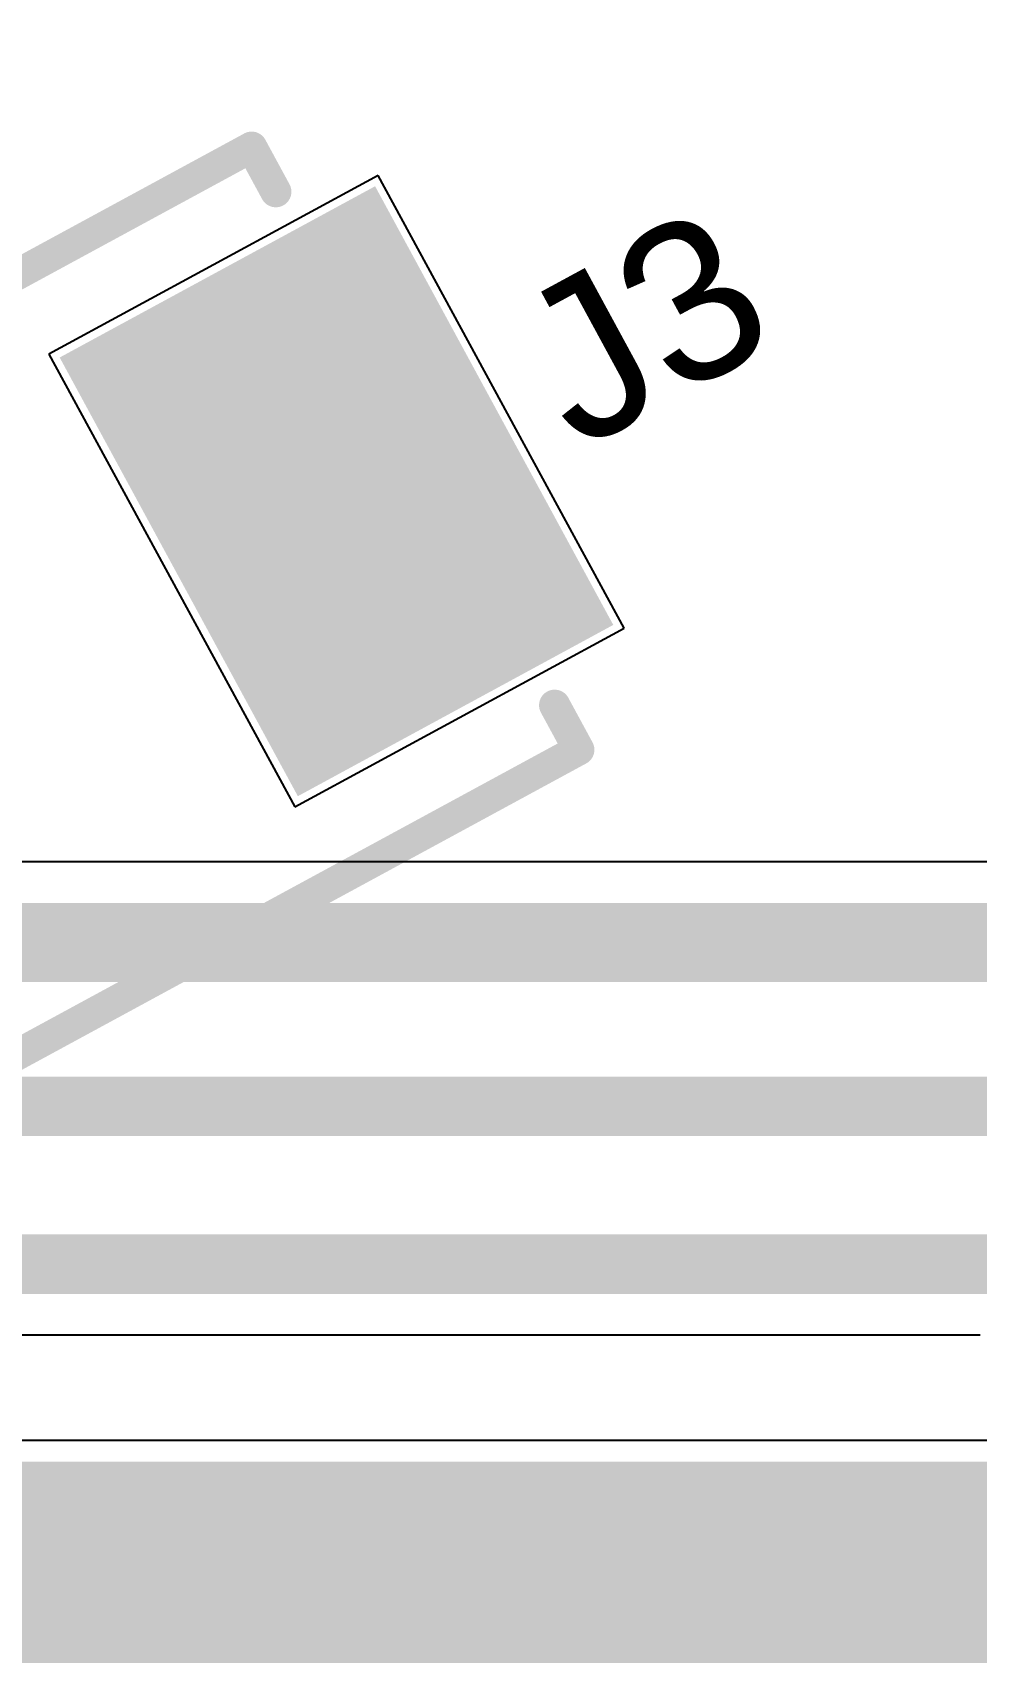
# Model space of a CAD drawing. Header units: inches. Extents: x -2.7 to 10.9, y -2.9 to 7.4.
# Drawn here: x -0.945 to -0.7064, y 2.2309 to 2.6402 of the extents above; entities that cross this region are included whole.
import ezdxf

# ---------------------------------------------------------------- set-up
doc = ezdxf.new("R2010")
doc.units = ezdxf.units.IN
doc.header["$MEASUREMENT"] = 0
for name, color, linetype in [('Board Outline', 216, 'Continuous'), ('Bottom Layer', 5, 'Continuous'), ('Top Layer', 1, 'Continuous'), ('Top Overlay', 2, 'Continuous'), ('Top Paste', 8, 'Continuous'), ('Top Solder', 216, 'Continuous')]:
    doc.layers.add(name, color=color, linetype=linetype)
doc.styles.add('Arial', font='', dxfattribs={"height": 0.2})
doc.styles.get('Arial').set_extended_font_data('Arial')

# ---------------------------------------------------------------- blocks, each defined once
blk = doc.blocks.new('53261_0771_247')
at = {"layer": 'Top Layer'}
blk.add_hatch(color=1, dxfattribs=at).paths.add_polyline_path([(0.20669, 0.00197), (0.28937, 0.00197), (0.28937, -0.11614), (0.20669, -0.11614)])
at = {"layer": 'Top Paste'}
blk.add_hatch(color=8, dxfattribs=at).paths.add_polyline_path([(0.20669, 0.00197), (0.28937, 0.00197), (0.28937, -0.11614), (0.20669, -0.11614)])
at = {"layer": 'Top Solder'}
blk.add_hatch(color=216, dxfattribs=at).paths.add_polyline_path([(0.20269, 0.00597), (0.29337, 0.00597), (0.29337, -0.12014), (0.20269, -0.12014)])
at = {"layer": 'Top Overlay'}
for points in [[(0.17815, 0.02953, 0.00787, 0.00787, 0), (0.27067, 0.02953, 0.00787, 0.00787, 0)], [(0.27067, 0.02953, 0.00787, 0.00787, 0), (0.27067, 0.01673, 0.00787, 0.00787, 0)], [(0.27067, -0.13091, 0.00787, 0.00787, 0), (0.27067, -0.1437, 0.00787, 0.00787, 0)], [(-0.27067, -0.1437, 0.00787, 0.00787, 0), (0.27067, -0.1437, 0.00787, 0.00787, 0)]]:
    blk.add_lwpolyline(points, format="xyseb", dxfattribs=at)
for points in [[(0.2687, 0.02953, 0.00394, 0.00394, 1), (0.27264, 0.02953, 0.00394, 0.00394, 1)], [(0.2687, 0.02953, 0.00394, 0.00394, 1), (0.27264, 0.02953, 0.00394, 0.00394, 1)], [(0.2687, 0.01673, 0.00394, 0.00394, 1), (0.27264, 0.01673, 0.00394, 0.00394, 1)], [(0.2687, -0.13091, 0.00394, 0.00394, 1), (0.27264, -0.13091, 0.00394, 0.00394, 1)], [(0.2687, -0.1437, 0.00394, 0.00394, 1), (0.27264, -0.1437, 0.00394, 0.00394, 1)], [(0.2687, -0.1437, 0.00394, 0.00394, 1), (0.27264, -0.1437, 0.00394, 0.00394, 1)]]:
    blk.add_lwpolyline(points, format="xyseb", close=True, dxfattribs=at)

msp = doc.modelspace()

# ---------------------------------------------------------------- hatches: boundary and pattern name
at = {"layer": 'Bottom Layer'}
msp.add_hatch(color=5, dxfattribs=at).paths.add_polyline_path([(-1.32218, 2.221), (1.599, 2.221), (1.599, 2.27907), (-1.32218, 2.27907)])

# ---------------------------------------------------------------- linework, layer by layer
at = {"layer": 'Board Outline'}
msp.add_lwpolyline([(-2.49969, 1.37795, 0.005, 0.005, -0.740599), (2.8433, 0.25075, 0.005, 0.005, 0)], format="xyseb", dxfattribs=at)
at = {"layer": 'Bottom Layer'}
msp.add_line((1.599, 2.28448), (-1.32218, 2.28448), dxfattribs=at)
at = {"layer": 'Top Layer'}
for p, q in [((-0.85756, 2.60405), (-0.94077, 2.55887)), ((-0.79548, 2.4897), (-0.85756, 2.60405)), ((-0.94077, 2.55887), (-0.87868, 2.44453)), ((-0.87868, 2.44453), (-0.79548, 2.4897)), ((0.78172, 2.43067), (-0.95069, 2.43067)), ((-1.11629, 2.31116), (-0.7055, 2.31116))]:
    msp.add_line(p, q, dxfattribs=at)
for points in [[(-0.95914, 2.41028, 0.02, 0.02, 0), (0.78172, 2.41028, 0.02, 0.02, 0)], [(-1.08947, 2.36886, 0.015, 0.015, 0), (-0.6905, 2.36886, 0.015, 0.015, 0)], [(-1.11629, 2.329, 0.015, 0.015, 0), (-0.6905, 2.329, 0.015, 0.015, 0)]]:
    msp.add_lwpolyline(points, format="xyseb", dxfattribs=at)

# ---------------------------------------------------------------- block references
at = {"rotation": 28.5}
msp.add_blockref('53261_0771_247', (-1.11334, 2.4561), dxfattribs=at)

# ---------------------------------------------------------------- texts
at = {"layer": 'Top Overlay', "style": 'Arial'}
msp.add_text('J3', height=0.04, rotation=28.5, dxfattribs=at).set_placement((-0.8072, 2.53418))

doc.saveas('drawing.dxf')
